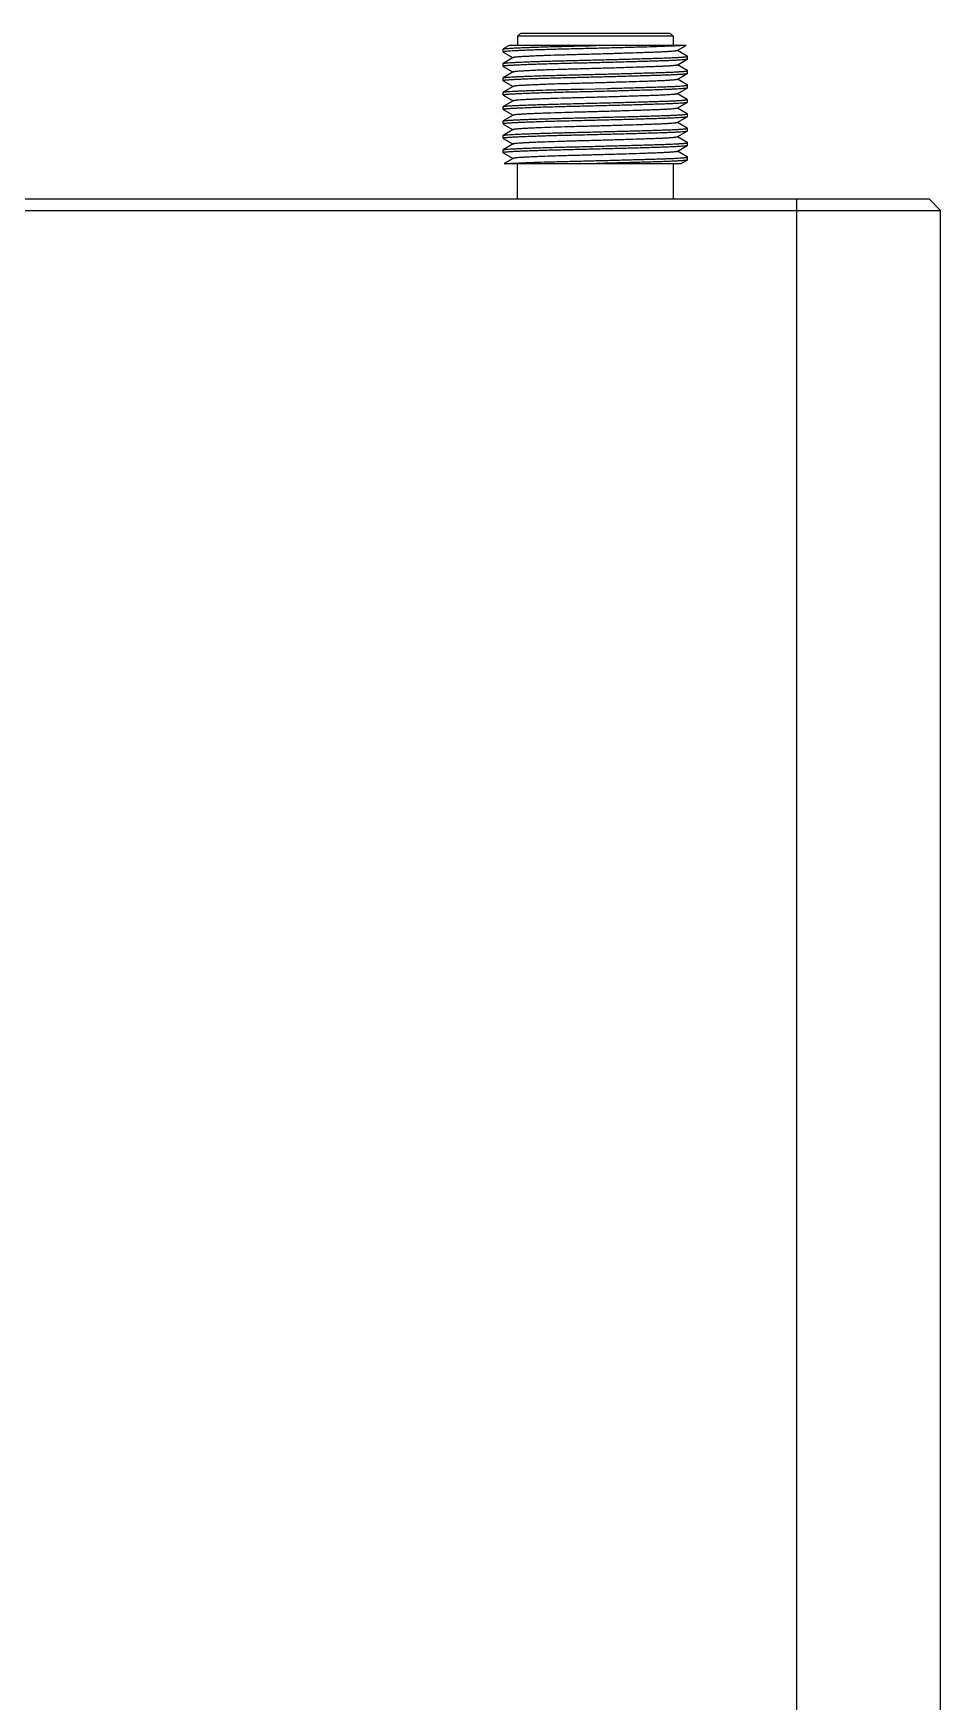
# Model space of a CAD drawing. Header units: inches. Extents: x 318 to 564, y -90 to 138.
# Drawn here: x 532.5 to 564, y 1.8 to 59.8 of the extents above; entities that cross this region are included whole.
import ezdxf

# ---------------------------------------------------------------- set-up
doc = ezdxf.new("R2010")
doc.units = ezdxf.units.IN
doc.header["$LTSCALE"] = 1.21
doc.header["$MEASUREMENT"] = 0
doc.layers.get('0').update_dxf_attribs({"linetype": 'CONTINUOUS'})

msp = doc.modelspace()

# ---------------------------------------------------------------- linework, layer by layer
at = {"color": 7, "linetype": 'Continuous'}
for p, q in [((549.333, 59.678), (549.433, 59.778)), ((554.633, 59.778), (549.433, 59.778)), ((554.733, 59.678), (554.633, 59.778)), ((548.833, 59.232), (548.836, 59.235)), ((548.833, 59.132), (548.833, 59.232)), ((548.833, 59.132), (548.836, 59.128)), ((549.045, 59.356), (548.836, 59.235)), ((548.836, 59.128), (549.176, 58.932)), ((555.192, 59.356), (549.045, 59.356)), ((549.333, 59.678), (549.333, 59.356)), ((554.733, 59.678), (549.333, 59.678)), ((554.733, 59.678), (554.733, 59.356)), ((554.883, 59.178), (555.192, 59.356)), ((555.23, 58.985), (554.89, 59.182)), ((548.833, 58.732), (548.836, 58.735)), ((548.833, 58.632), (548.833, 58.732)), ((548.833, 58.632), (548.836, 58.628)), ((549.183, 58.936), (548.836, 58.735)), ((548.836, 58.628), (549.176, 58.432)), ((554.883, 58.678), (555.23, 58.878)), ((555.23, 58.485), (554.89, 58.682)), ((555.233, 58.982), (555.23, 58.985)), ((555.233, 58.882), (555.23, 58.878)), ((555.233, 58.882), (555.233, 58.982)), ((548.833, 58.232), (548.836, 58.235)), ((548.833, 58.132), (548.833, 58.232)), ((548.833, 58.132), (548.836, 58.128)), ((549.183, 58.436), (548.836, 58.235)), ((548.836, 58.128), (549.176, 57.932)), ((554.883, 58.178), (555.23, 58.378)), ((555.23, 57.985), (554.89, 58.182)), ((555.233, 58.482), (555.23, 58.485)), ((555.233, 58.382), (555.23, 58.378)), ((555.233, 57.982), (555.23, 57.985)), ((555.233, 58.382), (555.233, 58.482)), ((555.233, 57.882), (555.233, 57.982)), ((548.833, 57.732), (548.836, 57.735)), ((548.833, 57.632), (548.833, 57.732)), ((548.833, 57.632), (548.836, 57.628)), ((549.183, 57.936), (548.836, 57.735)), ((548.836, 57.628), (549.176, 57.432)), ((549.183, 57.436), (548.836, 57.235)), ((551.606, 57.845), (552.461, 57.866)), ((552.531, 57.768), (552.526, 57.768)), ((554.883, 57.678), (555.23, 57.878)), ((554.883, 57.178), (555.23, 57.378)), ((555.23, 57.485), (554.89, 57.682)), ((555.233, 57.882), (555.23, 57.878)), ((555.233, 57.482), (555.23, 57.485)), ((555.233, 57.382), (555.23, 57.378)), ((555.233, 57.382), (555.233, 57.482)), ((548.833, 57.232), (548.836, 57.235)), ((548.833, 57.132), (548.833, 57.232)), ((548.833, 57.132), (548.836, 57.128)), ((548.836, 57.128), (549.176, 56.932)), ((549.183, 56.936), (548.836, 56.735)), ((554.883, 56.678), (555.23, 56.878)), ((555.23, 56.985), (554.89, 57.182)), ((555.233, 56.982), (555.23, 56.985)), ((555.233, 56.882), (555.23, 56.878)), ((555.233, 56.882), (555.233, 56.982)), ((548.833, 56.732), (548.836, 56.735)), ((548.833, 56.632), (548.833, 56.732)), ((548.833, 56.632), (548.836, 56.628)), ((548.833, 56.232), (548.836, 56.235)), ((548.833, 56.132), (548.833, 56.232)), ((548.836, 56.628), (549.176, 56.432)), ((549.183, 56.436), (548.836, 56.235)), ((554.883, 56.178), (555.23, 56.378)), ((555.23, 56.485), (554.89, 56.682)), ((555.233, 56.482), (555.23, 56.485)), ((555.233, 56.382), (555.23, 56.378)), ((555.233, 56.382), (555.233, 56.482)), ((548.833, 56.132), (548.836, 56.128)), ((548.833, 55.732), (548.836, 55.735)), ((548.833, 55.632), (548.833, 55.732)), ((548.836, 56.128), (549.176, 55.932)), ((549.183, 55.936), (548.836, 55.735)), ((554.883, 55.678), (555.23, 55.878)), ((555.23, 55.985), (554.89, 56.182)), ((555.23, 55.485), (554.89, 55.682)), ((555.233, 55.982), (555.23, 55.985)), ((555.233, 55.882), (555.23, 55.878)), ((555.233, 55.882), (555.233, 55.982)), ((548.833, 55.632), (548.836, 55.628)), ((548.836, 55.628), (549.176, 55.432)), ((549.183, 55.436), (548.872, 55.256)), ((548.872, 55.256), (555.019, 55.256)), ((549.333, 54.028), (549.333, 55.256)), ((554.733, 55.256), (554.733, 54.028)), ((555.019, 55.256), (555.23, 55.378)), ((555.233, 55.482), (555.23, 55.485)), ((555.233, 55.382), (555.23, 55.378)), ((555.233, 55.382), (555.233, 55.482)), ((509.433, 54.028), (563.633, 54.028)), ((559.033, -55.972), (559.033, 54.028)), ((563.633, 54.028), (564.033, 53.628)), ((509.033, 53.628), (564.033, 53.628)), ((564.033, -55.572), (564.033, 53.628))]:
    msp.add_line(p, q, dxfattribs=at)
for points, knots in [([(555.079, 59.356), (555.006, 59.35), (554.829, 59.339), (554.524, 59.326), (554.141, 59.313), (553.693, 59.3), (553.192, 59.286), (552.656, 59.271), (552.1, 59.257), (551.542, 59.243), (550.999, 59.23), (550.564, 59.219), (550.236, 59.209), (550.01, 59.202), (549.8, 59.195), (549.608, 59.187), (549.434, 59.18), (549.28, 59.173), (549.149, 59.166), (549.039, 59.159), (548.963, 59.154), (548.913, 59.149), (548.885, 59.146), (548.863, 59.143), (548.847, 59.139), (548.838, 59.137), (548.833, 59.133), (548.833, 59.132)], [0, 0, 0, 0, 0.035301, 0.084673, 0.146593, 0.219137, 0.300044, 0.38679, 0.476676, 0.566895, 0.654631, 0.737153, 0.775648, 0.811892, 0.845604, 0.876519, 0.904398, 0.92902, 0.950197, 0.967763, 0.981584, 0.987057, 0.991561, 0.99509, 0.997645, 0.999245, 1, 1, 1, 1]), ([(548.836, 59.235), (548.839, 59.237), (548.849, 59.24), (548.866, 59.243), (548.891, 59.247), (548.924, 59.25), (548.963, 59.254), (549.03, 59.259), (549.13, 59.265), (549.27, 59.273), (549.436, 59.28), (549.625, 59.288), (549.837, 59.296), (550.069, 59.304), (550.413, 59.315), (550.875, 59.328), (551.458, 59.341), (551.859, 59.351), (552.062, 59.356)], [0, 0, 0, 0, 0.003393, 0.008972, 0.016776, 0.026805, 0.039044, 0.053473, 0.08876, 0.132354, 0.183853, 0.242781, 0.308603, 0.380708, 0.458434, 0.627847, 0.810598, 1, 1, 1, 1]), ([(554.883, 59.178), (554.88, 59.176), (554.872, 59.173), (554.855, 59.169), (554.832, 59.165), (554.803, 59.162), (554.768, 59.158), (554.709, 59.152), (554.62, 59.145), (554.496, 59.138), (554.349, 59.13), (554.182, 59.123), (553.995, 59.116), (553.79, 59.109), (553.487, 59.099), (553.079, 59.086), (552.565, 59.07), (552.032, 59.055), (551.499, 59.04), (550.985, 59.027), (550.577, 59.014), (550.275, 59.004), (550.07, 58.996), (549.883, 58.988), (549.716, 58.98), (549.57, 58.973), (549.446, 58.965), (549.357, 58.959), (549.298, 58.954), (549.262, 58.95), (549.234, 58.947), (549.211, 58.944), (549.195, 58.94), (549.186, 58.937), (549.183, 58.936)], [0, 0, 0, 0, 0.00187, 0.004818, 0.008851, 0.013971, 0.020176, 0.027471, 0.04526, 0.067126, 0.092901, 0.122353, 0.155217, 0.191198, 0.229968, 0.314466, 0.405652, 0.500237, 0.594817, 0.685973, 0.770417, 0.809163, 0.845144, 0.877958, 0.907372, 0.933142, 0.954973, 0.972711, 0.979984, 0.98617, 0.991266, 0.995268, 0.998173, 1, 1, 1, 1]), ([(555.23, 58.878), (555.227, 58.876), (555.217, 58.873), (555.199, 58.87), (555.174, 58.866), (555.141, 58.862), (555.101, 58.858), (555.034, 58.852), (554.932, 58.845), (554.789, 58.838), (554.621, 58.83), (554.429, 58.823), (554.214, 58.816), (553.979, 58.809), (553.631, 58.798), (553.163, 58.785), (552.574, 58.769), (551.964, 58.753), (551.358, 58.739), (550.864, 58.727), (550.488, 58.717), (550.225, 58.709), (549.979, 58.701), (549.753, 58.693), (549.548, 58.685), (549.366, 58.677), (549.21, 58.669), (549.095, 58.663), (549.018, 58.658), (548.97, 58.654), (548.929, 58.651), (548.895, 58.647), (548.869, 58.644), (548.85, 58.64), (548.839, 58.637), (548.833, 58.634), (548.833, 58.632)], [0, 0, 0, 0, 0.001751, 0.004621, 0.008633, 0.013783, 0.020062, 0.02746, 0.045544, 0.067869, 0.094228, 0.124379, 0.158039, 0.194896, 0.234607, 0.321078, 0.414221, 0.510554, 0.606475, 0.698405, 0.741793, 0.782917, 0.821391, 0.856856, 0.888978, 0.917458, 0.94203, 0.962464, 0.97107, 0.978574, 0.984959, 0.990214, 0.994331, 0.997307, 0.999159, 1, 1, 1, 1]), ([(548.836, 58.735), (548.839, 58.737), (548.849, 58.74), (548.867, 58.743), (548.892, 58.747), (548.925, 58.75), (548.965, 58.754), (549.032, 58.759), (549.134, 58.765), (549.276, 58.773), (549.444, 58.781), (549.637, 58.789), (549.851, 58.797), (550.087, 58.805), (550.435, 58.815), (550.903, 58.828), (551.492, 58.842), (552.101, 58.857), (552.708, 58.873), (553.202, 58.886), (553.578, 58.897), (553.841, 58.905), (554.087, 58.912), (554.313, 58.919), (554.518, 58.926), (554.7, 58.933), (554.857, 58.941), (554.971, 58.948), (555.049, 58.953), (555.097, 58.957), (555.138, 58.961), (555.171, 58.965), (555.197, 58.969), (555.216, 58.973), (555.227, 58.976), (555.233, 58.98), (555.233, 58.982)], [0, 0, 0, 0, 0.001729, 0.004578, 0.008567, 0.013696, 0.019957, 0.027338, 0.045393, 0.067696, 0.09404, 0.124182, 0.157836, 0.194691, 0.2344, 0.320868, 0.414011, 0.510358, 0.606306, 0.698268, 0.741672, 0.782807, 0.821289, 0.856759, 0.888886, 0.917372, 0.941952, 0.962397, 0.971009, 0.978521, 0.984915, 0.99018, 0.994306, 0.997291, 0.999151, 1, 1, 1, 1]), ([(554.883, 58.678), (554.88, 58.676), (554.872, 58.673), (554.855, 58.669), (554.833, 58.666), (554.804, 58.662), (554.768, 58.658), (554.709, 58.652), (554.62, 58.645), (554.496, 58.638), (554.349, 58.63), (554.182, 58.623), (553.995, 58.617), (553.79, 58.609), (553.487, 58.599), (553.079, 58.586), (552.656, 58.573), (552.302, 58.563), (551.942, 58.553), (551.584, 58.543), (551.231, 58.534), (550.897, 58.524), (550.577, 58.515), (550.275, 58.504), (550.07, 58.496), (549.883, 58.488), (549.716, 58.48), (549.57, 58.473), (549.446, 58.465), (549.357, 58.459), (549.298, 58.454), (549.262, 58.45), (549.233, 58.447), (549.211, 58.444), (549.195, 58.44), (549.186, 58.437), (549.183, 58.436)], [0, 0, 0, 0, 0.001831, 0.004749, 0.008783, 0.013918, 0.020137, 0.027439, 0.045236, 0.067101, 0.092864, 0.12232, 0.155169, 0.191163, 0.229944, 0.314449, 0.405621, 0.452711, 0.500218, 0.594803, 0.641023, 0.685948, 0.770427, 0.809152, 0.845111, 0.87796, 0.907377, 0.933128, 0.954967, 0.972692, 0.979969, 0.986169, 0.991275, 0.995273, 0.998169, 1, 1, 1, 1]), ([(555.23, 58.378), (555.227, 58.376), (555.217, 58.373), (555.199, 58.37), (555.174, 58.366), (555.141, 58.362), (555.101, 58.358), (555.034, 58.352), (554.932, 58.345), (554.789, 58.338), (554.621, 58.33), (554.429, 58.323), (554.214, 58.316), (553.979, 58.309), (553.631, 58.298), (553.163, 58.285), (552.574, 58.269), (551.964, 58.253), (551.358, 58.239), (550.864, 58.227), (550.488, 58.217), (550.225, 58.209), (549.979, 58.201), (549.753, 58.193), (549.548, 58.185), (549.366, 58.177), (549.21, 58.169), (549.095, 58.163), (549.018, 58.158), (548.97, 58.154), (548.929, 58.151), (548.895, 58.147), (548.869, 58.144), (548.85, 58.14), (548.839, 58.137), (548.833, 58.134), (548.833, 58.132)], [0, 0, 0, 0, 0.001751, 0.004621, 0.008633, 0.013783, 0.020062, 0.02746, 0.045544, 0.067869, 0.094228, 0.124379, 0.158039, 0.194896, 0.234607, 0.321078, 0.414221, 0.510554, 0.606475, 0.698405, 0.741793, 0.782917, 0.821391, 0.856856, 0.888978, 0.917458, 0.94203, 0.962464, 0.97107, 0.978574, 0.984959, 0.990214, 0.994331, 0.997307, 0.999159, 1, 1, 1, 1]), ([(548.836, 58.235), (548.839, 58.237), (548.849, 58.24), (548.867, 58.243), (548.892, 58.247), (548.925, 58.25), (548.965, 58.254), (549.032, 58.259), (549.134, 58.265), (549.276, 58.273), (549.444, 58.281), (549.637, 58.289), (549.851, 58.297), (550.087, 58.305), (550.435, 58.315), (550.903, 58.328), (551.492, 58.342), (552.101, 58.357), (552.708, 58.373), (553.202, 58.386), (553.578, 58.397), (553.841, 58.405), (554.087, 58.412), (554.313, 58.419), (554.518, 58.426), (554.7, 58.433), (554.857, 58.441), (554.971, 58.448), (555.049, 58.453), (555.097, 58.457), (555.138, 58.461), (555.171, 58.465), (555.197, 58.469), (555.216, 58.473), (555.227, 58.476), (555.233, 58.48), (555.233, 58.482)], [0, 0, 0, 0, 0.001729, 0.004578, 0.008567, 0.013696, 0.019957, 0.027338, 0.045393, 0.067696, 0.09404, 0.124182, 0.157836, 0.194691, 0.2344, 0.320868, 0.414011, 0.510358, 0.606306, 0.698268, 0.741672, 0.782807, 0.821289, 0.856759, 0.888886, 0.917372, 0.941952, 0.962397, 0.971009, 0.978521, 0.984915, 0.99018, 0.994306, 0.997291, 0.999151, 1, 1, 1, 1]), ([(554.883, 58.178), (554.88, 58.176), (554.872, 58.173), (554.855, 58.169), (554.832, 58.166), (554.803, 58.162), (554.768, 58.158), (554.709, 58.152), (554.62, 58.146), (554.496, 58.138), (554.349, 58.13), (554.182, 58.123), (553.995, 58.116), (553.79, 58.109), (553.487, 58.099), (553.167, 58.089), (552.833, 58.079), (552.57, 58.071), (552.302, 58.063), (551.943, 58.052), (551.499, 58.041), (550.985, 58.027), (550.577, 58.014), (550.275, 58.004), (550.07, 57.996), (549.883, 57.988), (549.716, 57.98), (549.57, 57.973), (549.446, 57.965), (549.357, 57.959), (549.298, 57.954), (549.262, 57.95), (549.233, 57.947), (549.211, 57.944), (549.195, 57.94), (549.186, 57.937), (549.183, 57.936)], [0, 0, 0, 0, 0.001859, 0.004796, 0.008825, 0.013956, 0.020185, 0.027488, 0.045234, 0.067111, 0.092915, 0.122334, 0.155196, 0.191187, 0.229957, 0.314461, 0.35942, 0.405638, 0.452717, 0.500228, 0.594817, 0.685967, 0.770417, 0.80916, 0.845127, 0.877955, 0.90738, 0.933142, 0.954958, 0.972698, 0.979981, 0.986176, 0.991273, 0.995269, 0.99817, 1, 1, 1, 1]), ([(552.461, 57.866), (552.647, 57.871), (553.01, 57.881), (553.455, 57.893), (553.79, 57.903), (554.022, 57.91), (554.238, 57.917), (554.436, 57.923), (554.615, 57.93), (554.773, 57.937), (554.908, 57.944), (555.021, 57.951), (555.1, 57.958), (555.151, 57.963), (555.18, 57.967), (555.202, 57.97), (555.219, 57.974), (555.228, 57.977), (555.233, 57.98), (555.233, 57.982)], [0, 0, 0, 0, 0.201539, 0.391651, 0.480488, 0.564213, 0.642152, 0.713681, 0.778229, 0.835275, 0.884369, 0.925115, 0.957197, 0.96991, 0.980377, 0.988581, 0.994523, 0.998246, 1, 1, 1, 1]), ([(552.526, 57.768), (552.296, 57.762), (551.953, 57.753), (551.497, 57.742), (551.162, 57.734), (550.837, 57.726), (550.526, 57.718), (550.233, 57.709), (549.96, 57.7), (549.711, 57.691), (549.49, 57.683), (549.298, 57.674), (549.157, 57.667), (549.061, 57.661), (549.002, 57.657), (548.952, 57.653), (548.91, 57.649), (548.878, 57.645), (548.855, 57.641), (548.841, 57.638), (548.835, 57.635), (548.833, 57.633), (548.833, 57.632)], [0, 0, 0, 0, 0.186125, 0.278804, 0.36979, 0.458028, 0.542498, 0.622222, 0.696272, 0.763788, 0.823986, 0.876167, 0.919729, 0.938117, 0.954172, 0.967846, 0.979105, 0.987924, 0.994291, 0.99823, 0.999337, 1, 1, 1, 1]), ([(555.23, 57.378), (555.227, 57.376), (555.217, 57.373), (555.199, 57.37), (555.174, 57.366), (555.141, 57.362), (555.101, 57.358), (555.034, 57.352), (554.932, 57.345), (554.789, 57.338), (554.621, 57.33), (554.429, 57.323), (554.214, 57.316), (553.979, 57.309), (553.631, 57.298), (553.163, 57.285), (552.574, 57.269), (551.964, 57.253), (551.358, 57.239), (550.864, 57.227), (550.488, 57.217), (550.225, 57.209), (549.979, 57.201), (549.753, 57.193), (549.548, 57.185), (549.366, 57.177), (549.21, 57.169), (549.095, 57.163), (549.018, 57.158), (548.97, 57.154), (548.929, 57.151), (548.895, 57.147), (548.869, 57.144), (548.85, 57.14), (548.839, 57.137), (548.833, 57.134), (548.833, 57.132)], [0, 0, 0, 0, 0.001751, 0.004621, 0.008633, 0.013783, 0.020062, 0.02746, 0.045544, 0.067869, 0.094228, 0.124379, 0.158039, 0.194896, 0.234607, 0.321078, 0.414221, 0.510554, 0.606475, 0.698405, 0.741793, 0.782917, 0.821391, 0.856856, 0.888978, 0.917458, 0.94203, 0.962464, 0.97107, 0.978574, 0.984959, 0.990214, 0.994331, 0.997307, 0.999159, 1, 1, 1, 1]), ([(548.836, 57.735), (548.839, 57.737), (548.847, 57.739), (548.862, 57.743), (548.883, 57.746), (548.91, 57.749), (548.943, 57.752), (548.999, 57.757), (549.083, 57.762), (549.2, 57.769), (549.338, 57.776), (549.498, 57.783), (549.676, 57.79), (549.872, 57.797), (550.165, 57.807), (550.564, 57.819), (551.072, 57.832), (551.425, 57.84), (551.606, 57.845)], [0, 0, 0, 0, 0.003481, 0.009046, 0.016741, 0.026571, 0.038524, 0.052582, 0.086923, 0.129339, 0.179519, 0.23708, 0.301591, 0.372563, 0.449457, 0.618643, 0.804023, 1, 1, 1, 1]), ([(548.836, 57.235), (548.839, 57.237), (548.849, 57.24), (548.867, 57.243), (548.892, 57.247), (548.925, 57.25), (548.965, 57.254), (549.032, 57.259), (549.134, 57.265), (549.276, 57.273), (549.444, 57.281), (549.637, 57.289), (549.851, 57.297), (550.087, 57.305), (550.435, 57.315), (550.903, 57.328), (551.492, 57.342), (552.101, 57.357), (552.708, 57.373), (553.202, 57.386), (553.578, 57.397), (553.841, 57.405), (554.087, 57.412), (554.313, 57.419), (554.518, 57.426), (554.7, 57.433), (554.857, 57.441), (554.971, 57.448), (555.049, 57.453), (555.097, 57.457), (555.138, 57.461), (555.171, 57.465), (555.197, 57.469), (555.216, 57.473), (555.227, 57.476), (555.233, 57.48), (555.233, 57.482)], [0, 0, 0, 0, 0.001729, 0.004578, 0.008567, 0.013696, 0.019957, 0.027338, 0.045393, 0.067696, 0.09404, 0.124182, 0.157836, 0.194691, 0.2344, 0.320868, 0.414011, 0.510358, 0.606306, 0.698268, 0.741672, 0.782807, 0.821289, 0.856759, 0.888886, 0.917372, 0.941952, 0.962397, 0.971009, 0.978521, 0.984915, 0.99018, 0.994306, 0.997291, 0.999151, 1, 1, 1, 1]), ([(554.883, 57.678), (554.88, 57.676), (554.872, 57.673), (554.855, 57.669), (554.832, 57.666), (554.803, 57.662), (554.768, 57.658), (554.709, 57.652), (554.62, 57.646), (554.496, 57.638), (554.349, 57.63), (554.182, 57.623), (553.995, 57.616), (553.79, 57.609), (553.569, 57.602), (553.335, 57.594), (553.001, 57.584), (552.656, 57.573), (552.302, 57.563), (551.942, 57.553), (551.499, 57.54), (550.985, 57.527), (550.577, 57.514), (550.275, 57.504), (550.07, 57.496), (549.883, 57.488), (549.716, 57.48), (549.57, 57.473), (549.446, 57.465), (549.357, 57.459), (549.298, 57.454), (549.262, 57.45), (549.233, 57.447), (549.211, 57.444), (549.195, 57.44), (549.186, 57.437), (549.183, 57.436)], [0, 0, 0, 0, 0.001866, 0.004813, 0.008853, 0.013983, 0.020191, 0.02747, 0.045238, 0.067161, 0.092913, 0.122334, 0.155214, 0.191187, 0.229983, 0.271197, 0.314449, 0.405652, 0.452729, 0.500236, 0.594815, 0.685971, 0.770419, 0.809159, 0.845126, 0.877956, 0.907372, 0.933135, 0.954975, 0.972696, 0.979969, 0.986163, 0.991268, 0.995275, 0.998179, 1, 1, 1, 1]), ([(555.23, 57.878), (555.227, 57.877), (555.22, 57.874), (555.205, 57.871), (555.184, 57.867), (555.158, 57.864), (555.126, 57.86), (555.072, 57.855), (554.99, 57.849), (554.876, 57.842), (554.742, 57.835), (554.587, 57.829), (554.414, 57.822), (554.223, 57.816), (553.938, 57.807), (553.55, 57.796), (553.053, 57.782), (552.709, 57.773), (552.531, 57.768)], [0, 0, 0, 0, 0.003541, 0.009153, 0.01688, 0.026724, 0.038675, 0.052714, 0.086972, 0.129252, 0.179257, 0.23662, 0.300927, 0.371706, 0.448444, 0.617509, 0.803175, 1, 1, 1, 1]), ([(555.23, 56.878), (555.227, 56.876), (555.217, 56.873), (555.199, 56.87), (555.174, 56.866), (555.141, 56.862), (555.101, 56.858), (555.034, 56.852), (554.932, 56.845), (554.789, 56.838), (554.621, 56.83), (554.429, 56.823), (554.214, 56.816), (553.979, 56.809), (553.631, 56.798), (553.163, 56.785), (552.574, 56.769), (551.964, 56.753), (551.358, 56.739), (550.864, 56.727), (550.488, 56.717), (550.225, 56.709), (549.979, 56.701), (549.753, 56.693), (549.548, 56.685), (549.366, 56.677), (549.21, 56.669), (549.095, 56.663), (549.018, 56.658), (548.97, 56.654), (548.929, 56.651), (548.895, 56.647), (548.869, 56.644), (548.85, 56.64), (548.839, 56.637), (548.833, 56.634), (548.833, 56.632)], [0, 0, 0, 0, 0.001751, 0.004621, 0.008633, 0.013783, 0.020062, 0.02746, 0.045544, 0.067869, 0.094228, 0.124379, 0.158039, 0.194896, 0.234607, 0.321078, 0.414221, 0.510554, 0.606475, 0.698405, 0.741793, 0.782917, 0.821391, 0.856856, 0.888978, 0.917458, 0.94203, 0.962464, 0.97107, 0.978574, 0.984959, 0.990214, 0.994331, 0.997307, 0.999159, 1, 1, 1, 1]), ([(548.836, 56.735), (548.839, 56.737), (548.849, 56.74), (548.867, 56.743), (548.892, 56.747), (548.925, 56.75), (548.965, 56.754), (549.032, 56.759), (549.134, 56.765), (549.276, 56.773), (549.444, 56.781), (549.637, 56.789), (549.851, 56.797), (550.087, 56.805), (550.435, 56.815), (550.903, 56.828), (551.492, 56.842), (552.101, 56.857), (552.708, 56.873), (553.202, 56.886), (553.578, 56.897), (553.841, 56.905), (554.087, 56.912), (554.313, 56.919), (554.518, 56.926), (554.7, 56.933), (554.857, 56.941), (554.971, 56.948), (555.049, 56.953), (555.097, 56.957), (555.138, 56.961), (555.171, 56.965), (555.197, 56.969), (555.216, 56.973), (555.227, 56.976), (555.233, 56.98), (555.233, 56.982)], [0, 0, 0, 0, 0.001729, 0.004578, 0.008567, 0.013696, 0.019957, 0.027338, 0.045393, 0.067696, 0.09404, 0.124182, 0.157836, 0.194691, 0.2344, 0.320868, 0.414011, 0.510358, 0.606306, 0.698268, 0.741672, 0.782807, 0.821289, 0.856759, 0.888886, 0.917372, 0.941952, 0.962397, 0.971009, 0.978521, 0.984915, 0.99018, 0.994306, 0.997291, 0.999151, 1, 1, 1, 1]), ([(554.883, 57.178), (554.88, 57.176), (554.871, 57.173), (554.855, 57.169), (554.832, 57.166), (554.804, 57.162), (554.768, 57.158), (554.709, 57.152), (554.62, 57.145), (554.496, 57.138), (554.349, 57.13), (554.182, 57.123), (553.995, 57.116), (553.79, 57.109), (553.487, 57.099), (553.079, 57.086), (552.565, 57.07), (552.122, 57.058), (551.762, 57.047), (551.494, 57.041), (551.231, 57.034), (550.897, 57.024), (550.577, 57.014), (550.275, 57.004), (550.07, 56.996), (549.883, 56.988), (549.716, 56.98), (549.57, 56.973), (549.446, 56.965), (549.357, 56.959), (549.298, 56.954), (549.262, 56.95), (549.234, 56.947), (549.211, 56.944), (549.195, 56.94), (549.186, 56.937), (549.183, 56.936)], [0, 0, 0, 0, 0.00185, 0.004775, 0.008803, 0.013929, 0.020144, 0.027442, 0.045232, 0.067105, 0.092873, 0.122329, 0.155182, 0.191168, 0.229953, 0.314449, 0.405636, 0.500223, 0.547729, 0.594811, 0.641034, 0.685958, 0.770428, 0.809164, 0.845132, 0.877959, 0.907381, 0.933133, 0.954974, 0.972718, 0.979988, 0.986175, 0.991276, 0.99528, 0.998179, 1, 1, 1, 1]), ([(555.23, 56.378), (555.227, 56.376), (555.217, 56.373), (555.199, 56.37), (555.174, 56.366), (555.141, 56.362), (555.101, 56.358), (555.034, 56.352), (554.932, 56.345), (554.789, 56.338), (554.621, 56.33), (554.429, 56.323), (554.214, 56.316), (553.979, 56.309), (553.631, 56.298), (553.163, 56.285), (552.574, 56.269), (551.964, 56.253), (551.358, 56.239), (550.864, 56.227), (550.488, 56.217), (550.225, 56.209), (549.979, 56.201), (549.753, 56.193), (549.548, 56.185), (549.366, 56.177), (549.21, 56.169), (549.095, 56.163), (549.018, 56.158), (548.97, 56.154), (548.929, 56.151), (548.895, 56.147), (548.869, 56.144), (548.85, 56.14), (548.839, 56.137), (548.833, 56.134), (548.833, 56.132)], [0, 0, 0, 0, 0.001751, 0.004621, 0.008633, 0.013783, 0.020062, 0.02746, 0.045544, 0.067869, 0.094228, 0.124379, 0.158039, 0.194896, 0.234607, 0.321078, 0.414221, 0.510554, 0.606475, 0.698405, 0.741793, 0.782917, 0.821391, 0.856856, 0.888978, 0.917458, 0.94203, 0.962464, 0.97107, 0.978574, 0.984959, 0.990214, 0.994331, 0.997307, 0.999159, 1, 1, 1, 1]), ([(548.836, 56.235), (548.839, 56.237), (548.849, 56.24), (548.867, 56.243), (548.892, 56.247), (548.925, 56.25), (548.965, 56.254), (549.032, 56.259), (549.134, 56.265), (549.276, 56.273), (549.444, 56.281), (549.637, 56.289), (549.851, 56.297), (550.087, 56.305), (550.435, 56.315), (550.903, 56.328), (551.492, 56.342), (552.101, 56.357), (552.708, 56.373), (553.202, 56.386), (553.578, 56.397), (553.841, 56.405), (554.087, 56.412), (554.313, 56.419), (554.518, 56.426), (554.7, 56.433), (554.857, 56.441), (554.971, 56.448), (555.049, 56.453), (555.097, 56.457), (555.138, 56.461), (555.171, 56.465), (555.197, 56.469), (555.216, 56.473), (555.227, 56.476), (555.233, 56.48), (555.233, 56.482)], [0, 0, 0, 0, 0.001729, 0.004578, 0.008567, 0.013696, 0.019957, 0.027338, 0.045393, 0.067696, 0.09404, 0.124182, 0.157836, 0.194691, 0.2344, 0.320868, 0.414011, 0.510358, 0.606306, 0.698268, 0.741672, 0.782807, 0.821289, 0.856759, 0.888886, 0.917372, 0.941952, 0.962397, 0.971009, 0.978521, 0.984915, 0.99018, 0.994306, 0.997291, 0.999151, 1, 1, 1, 1]), ([(554.883, 56.678), (554.88, 56.676), (554.872, 56.673), (554.855, 56.669), (554.833, 56.666), (554.803, 56.662), (554.768, 56.658), (554.709, 56.652), (554.62, 56.646), (554.496, 56.638), (554.349, 56.63), (554.182, 56.623), (553.995, 56.617), (553.79, 56.609), (553.487, 56.599), (553.079, 56.586), (552.565, 56.571), (552.032, 56.555), (551.499, 56.541), (550.985, 56.527), (550.509, 56.512), (550.144, 56.499), (549.883, 56.488), (549.716, 56.48), (549.57, 56.473), (549.446, 56.465), (549.357, 56.459), (549.297, 56.454), (549.262, 56.451), (549.233, 56.447), (549.211, 56.444), (549.195, 56.44), (549.186, 56.437), (549.183, 56.435)], [0, 0, 0, 0, 0.00183, 0.004764, 0.008812, 0.013962, 0.020193, 0.027491, 0.045241, 0.067111, 0.092914, 0.122333, 0.155186, 0.191203, 0.229968, 0.314467, 0.405648, 0.50024, 0.594827, 0.68599, 0.770434, 0.845152, 0.877975, 0.907407, 0.933171, 0.954982, 0.972724, 0.980024, 0.986232, 0.991322, 0.995292, 0.998168, 1, 1, 1, 1]), ([(555.23, 55.878), (555.227, 55.876), (555.217, 55.873), (555.199, 55.87), (555.174, 55.866), (555.141, 55.862), (555.101, 55.858), (555.034, 55.852), (554.932, 55.845), (554.789, 55.838), (554.621, 55.83), (554.429, 55.823), (554.214, 55.816), (553.979, 55.809), (553.631, 55.798), (553.163, 55.785), (552.574, 55.769), (551.964, 55.753), (551.358, 55.739), (550.864, 55.727), (550.488, 55.717), (550.225, 55.709), (549.979, 55.701), (549.753, 55.693), (549.548, 55.685), (549.366, 55.677), (549.21, 55.669), (549.095, 55.663), (549.018, 55.658), (548.97, 55.654), (548.929, 55.651), (548.895, 55.647), (548.869, 55.644), (548.85, 55.64), (548.839, 55.637), (548.833, 55.634), (548.833, 55.632)], [0, 0, 0, 0, 0.001751, 0.004621, 0.008633, 0.013783, 0.020062, 0.02746, 0.045544, 0.067869, 0.094228, 0.124379, 0.158039, 0.194896, 0.234607, 0.321078, 0.414221, 0.510554, 0.606475, 0.698405, 0.741793, 0.782917, 0.821391, 0.856856, 0.888978, 0.917458, 0.94203, 0.962464, 0.97107, 0.978574, 0.984959, 0.990214, 0.994331, 0.997307, 0.999159, 1, 1, 1, 1]), ([(548.836, 55.735), (548.839, 55.737), (548.849, 55.74), (548.867, 55.743), (548.892, 55.747), (548.925, 55.75), (548.965, 55.754), (549.032, 55.759), (549.134, 55.765), (549.276, 55.773), (549.444, 55.781), (549.637, 55.789), (549.851, 55.797), (550.087, 55.805), (550.435, 55.815), (550.903, 55.828), (551.492, 55.842), (552.101, 55.857), (552.708, 55.873), (553.202, 55.886), (553.578, 55.897), (553.841, 55.905), (554.087, 55.912), (554.313, 55.919), (554.518, 55.926), (554.7, 55.933), (554.857, 55.941), (554.971, 55.948), (555.049, 55.953), (555.097, 55.957), (555.138, 55.961), (555.171, 55.965), (555.197, 55.969), (555.216, 55.973), (555.227, 55.976), (555.233, 55.98), (555.233, 55.982)], [0, 0, 0, 0, 0.001729, 0.004578, 0.008567, 0.013696, 0.019957, 0.027338, 0.045393, 0.067696, 0.09404, 0.124182, 0.157836, 0.194691, 0.2344, 0.320868, 0.414011, 0.510358, 0.606306, 0.698268, 0.741672, 0.782807, 0.821289, 0.856759, 0.888886, 0.917372, 0.941952, 0.962397, 0.971009, 0.978521, 0.984915, 0.99018, 0.994306, 0.997291, 0.999151, 1, 1, 1, 1]), ([(554.883, 56.178), (554.88, 56.176), (554.871, 56.173), (554.855, 56.169), (554.833, 56.166), (554.804, 56.162), (554.768, 56.158), (554.709, 56.152), (554.62, 56.145), (554.496, 56.138), (554.349, 56.13), (554.182, 56.123), (553.995, 56.116), (553.79, 56.109), (553.487, 56.099), (553.079, 56.086), (552.565, 56.071), (552.032, 56.055), (551.499, 56.041), (550.985, 56.027), (550.509, 56.012), (550.144, 55.999), (549.883, 55.988), (549.716, 55.98), (549.57, 55.973), (549.446, 55.965), (549.345, 55.958), (549.276, 55.952), (549.234, 55.947), (549.211, 55.943), (549.195, 55.94), (549.186, 55.937), (549.183, 55.936)], [0, 0, 0, 0, 0.001852, 0.004772, 0.008792, 0.013916, 0.02014, 0.027449, 0.045229, 0.067088, 0.092867, 0.122318, 0.155186, 0.191171, 0.229938, 0.31445, 0.405625, 0.50022, 0.594802, 0.685963, 0.770417, 0.845116, 0.877954, 0.907385, 0.933127, 0.954952, 0.972725, 0.986178, 0.991254, 0.995246, 0.998158, 1, 1, 1, 1]), ([(554.883, 55.678), (554.88, 55.676), (554.872, 55.673), (554.855, 55.669), (554.833, 55.666), (554.804, 55.662), (554.768, 55.658), (554.709, 55.652), (554.62, 55.645), (554.496, 55.638), (554.349, 55.631), (554.182, 55.623), (553.995, 55.616), (553.79, 55.609), (553.487, 55.599), (553.079, 55.586), (552.656, 55.573), (552.302, 55.563), (552.032, 55.555), (551.762, 55.548), (551.408, 55.538), (551.063, 55.529), (550.729, 55.519), (550.427, 55.509), (550.144, 55.499), (549.883, 55.488), (549.716, 55.48), (549.57, 55.473), (549.446, 55.465), (549.357, 55.459), (549.298, 55.454), (549.262, 55.45), (549.233, 55.447), (549.211, 55.444), (549.195, 55.44), (549.186, 55.437), (549.183, 55.435)], [0, 0, 0, 0, 0.001848, 0.004776, 0.008805, 0.013933, 0.020152, 0.027454, 0.045255, 0.067127, 0.092865, 0.122327, 0.155199, 0.191181, 0.229963, 0.314452, 0.405643, 0.452723, 0.500232, 0.547739, 0.59482, 0.685979, 0.729242, 0.770415, 0.845151, 0.87797, 0.90739, 0.933163, 0.954987, 0.972695, 0.979982, 0.986201, 0.991316, 0.99531, 0.998191, 1, 1, 1, 1]), ([(548.994, 55.256), (549.068, 55.262), (549.246, 55.272), (549.554, 55.286), (549.938, 55.3), (550.387, 55.314), (550.888, 55.328), (551.424, 55.34), (551.979, 55.354), (552.535, 55.368), (553.076, 55.383), (553.51, 55.395), (553.836, 55.404), (554.061, 55.411), (554.271, 55.418), (554.463, 55.424), (554.635, 55.431), (554.788, 55.438), (554.92, 55.445), (555.028, 55.452), (555.105, 55.458), (555.154, 55.463), (555.182, 55.467), (555.203, 55.47), (555.219, 55.474), (555.228, 55.477), (555.233, 55.48), (555.233, 55.482)], [0, 0, 0, 0, 0.035778, 0.08554, 0.147747, 0.220473, 0.301464, 0.388204, 0.478005, 0.56808, 0.655635, 0.737954, 0.776342, 0.812479, 0.846083, 0.876894, 0.904677, 0.929214, 0.950319, 0.967827, 0.981607, 0.987066, 0.991561, 0.995085, 0.997638, 0.99924, 1, 1, 1, 1]), ([(555.23, 55.378), (555.227, 55.376), (555.218, 55.374), (555.2, 55.37), (555.176, 55.366), (555.144, 55.362), (555.106, 55.358), (555.041, 55.353), (554.942, 55.346), (554.805, 55.338), (554.643, 55.331), (554.457, 55.324), (554.25, 55.317), (554.023, 55.31), (553.686, 55.3), (553.231, 55.287), (552.658, 55.271), (552.263, 55.261), (552.062, 55.256)], [0, 0, 0, 0, 0.003444, 0.00906, 0.016887, 0.026925, 0.039156, 0.053558, 0.088753, 0.132207, 0.183532, 0.242274, 0.307904, 0.379838, 0.457431, 0.626759, 0.809796, 1, 1, 1, 1])]:
    msp.add_open_spline(points, degree=3, knots=knots, dxfattribs=at)

doc.saveas('drawing.dxf')
